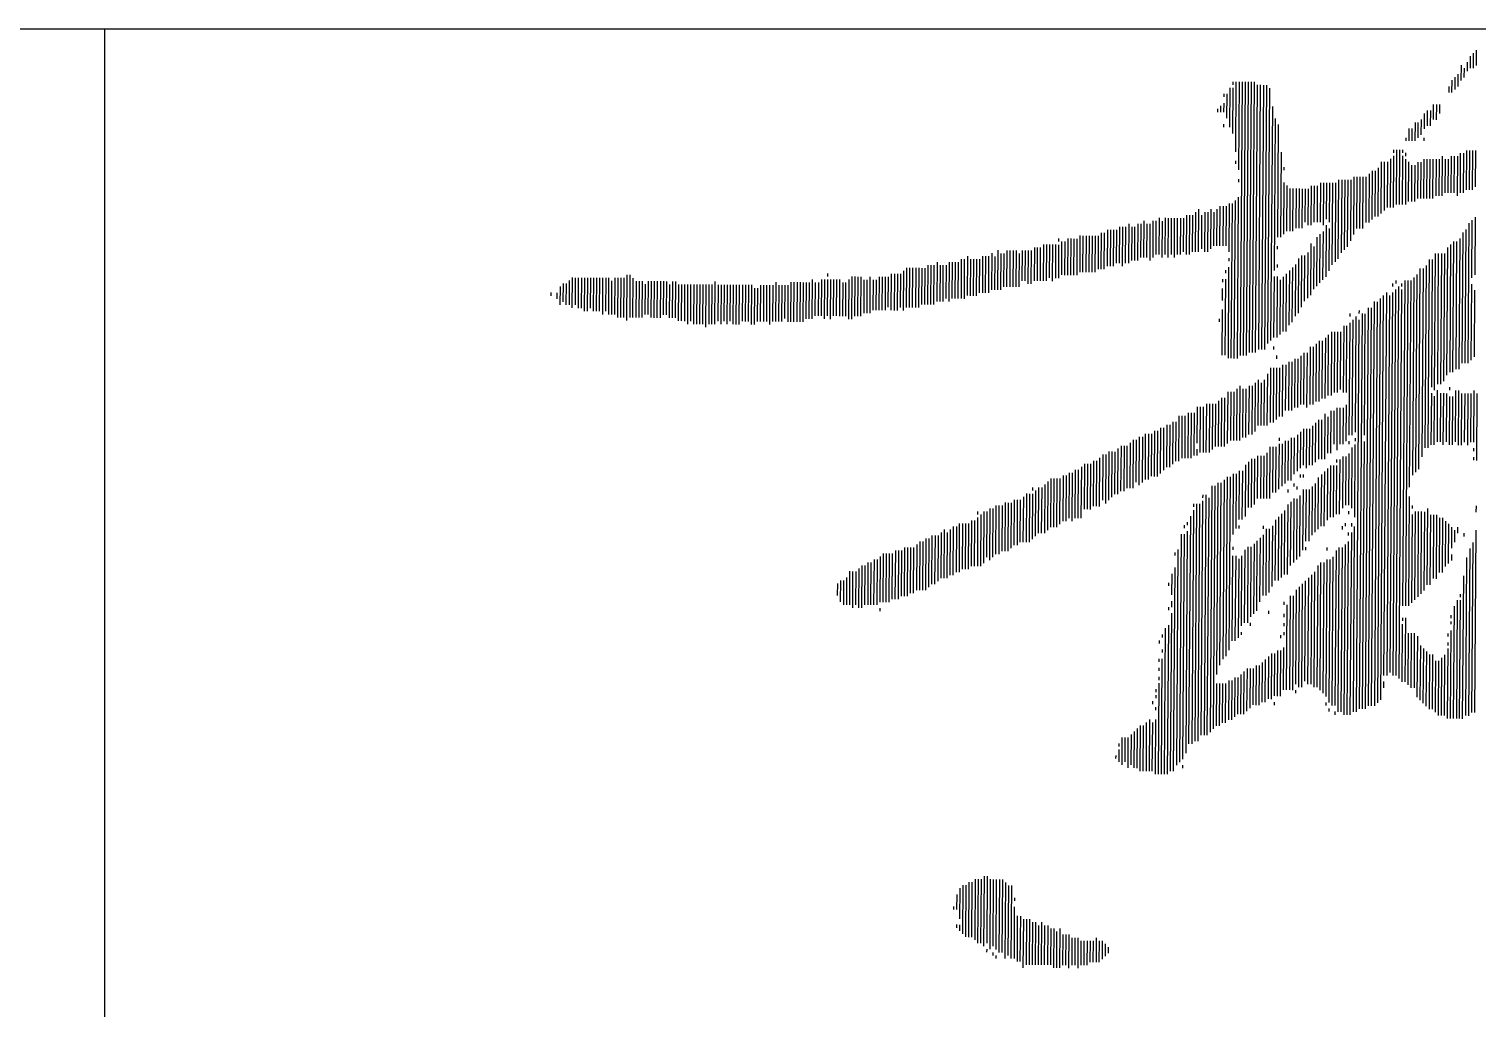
# Model space of a CAD drawing. Extents: x 1738711 to 2346805, y 1189731 to 2516152.
# Drawn here: x 1984799 to 1985025.2, y 1218572.1 to 1218725 of the extents above; entities that cross this region are included whole.
import ezdxf
from ezdxf.enums import TextEntityAlignment as Align

# ---------------------------------------------------------------- set-up
doc = ezdxf.new("R2010")
doc.units = 0
doc.header["$LTSCALE"] = 1000
doc.header["$MEASUREMENT"] = 0
doc.layers.add('TK', color=4, linetype='Continuous')
doc.layers.add('签名', color=2, linetype='Continuous')
doc.styles.add('宋体', font='SIMSUN.TTF', dxfattribs={"width": 0.75})

# ---------------------------------------------------------------- blocks, each defined once
blk = doc.blocks.new('hjashrtahreahe')
at = {"layer": 'TK', "color": 7}
for p, q in [((76600, 2800), (83100, 2800)), ((81250.29, 2800), (81250.29, 1000))]:
    blk.add_line(p, q, dxfattribs=at)
at = {"layer": 'TK', "style": '宋体', "width": 0.75}
for tag, height, p in [('项目负责人', 350, (6002.88, 57088.65)), ('专业负责人', 350, (6002.88, 56223.66)), ('设计人', 350, (6002.88, 55419.43)), ('版号1', 250, (77303.87, 22193.36)), ('时间1', 250, (82405.29, 22193.36)), ('版号2', 250, (77303.87, 21593.36)), ('时间2', 250, (82405.29, 21593.36)), ('版号3', 250, (77303.87, 20993.36)), ('时间3', 250, (82405.29, 20993.36)), ('建筑会签', 0.0001, (78977.88, 2403.16)), ('电气会签', 0.0001, (82127.88, 2403.16)), ('结构会签', 0.0001, (78977.88, 1803.16)), ('暖通会签', 0.0001, (82127.88, 1803.16)), ('给排水会签', 0.0001, (78977.88, 1249.52)), ('智能化会签', 0.0001, (82127.88, 1249.52))]:
    blk.add_attdef(tag, text='', height=height, dxfattribs=at).set_placement(p, align=Align.CENTER)
for tag, p in [('合作设计单位', (80815.88, 48985.89)), ('版号说明1', (79853.88, 22318.17)), ('版号说明2', (79853.88, 21718.17)), ('版号说明3', (79853.88, 21118.17)), ('浙江绿储科技有限公司', (80545.18, 16035.89)), ('百兆瓦级集中式熔盐储能关键', (80545.18, 14953.21)), ('设备研发及制造基地项目', (80545.18, 14603.3)), ('1#研发楼', (80545.18, 13635.89)), ('图名', (80545.18, 12435.89)), ('工程编号', (78977.88, 11460.89)), ('子项编号', (82127.88, 11460.89)), ('建筑', (78977.88, 10710.89)), ('图号', (82127.88, 10710.89)), ('施工图', (78977.88, 9960.89)), ('2023.03', (82127.88, 9960.89)), ('审定', (79352.88, 8460.89)), ('审核', (79352.88, 7710.89)), ('工程负责', (79352.88, 6960.89)), ('专业负责', (79352.88, 6210.89)), ('设计', (79352.88, 5460.89)), ('制图', (79352.88, 4710.89)), ('校对', (79352.88, 3960.89))]:
    blk.add_attdef(tag, text='', height=250, dxfattribs=at).set_placement(p, align=Align.MIDDLE_CENTER)
blk = doc.blocks.new('A$C579C72A4')
for p, q in [((649.2, 643.8), (649.1, 633.1)), ((651.3, 645.9), (651.3, 635.2)), ((640.6, 635.3), (640.5, 624.6)), ((642.7, 633.2), (642.6, 626.7)), ((644.9, 637.4), (644.8, 631)), ((647, 641.7), (647, 633.1)), ((480.1, 623.6), (480.1, 621.5)), ((482.2, 623.6), (481.9, 574.4)), ((484.4, 623.6), (483.9, 561.6)), ((486.5, 623.6), (485.1, 431.1)), ((488.7, 623.6), (487.3, 431.1)), ((490.8, 623.6), (489.4, 431.1)), ((492.9, 623.5), (491.6, 433.2)), ((495.1, 623.5), (493.7, 433.2)), ((634.1, 624.7), (634, 616.1)), ((636.2, 626.8), (636.2, 618.2)), ((638.4, 628.9), (638.3, 620.4)), ((473.6, 615.1), (473.6, 613)), ((475.8, 615.1), (475.6, 598)), ((477.9, 619.4), (477.7, 591.6)), ((480.1, 619.4), (479.8, 587.3)), ((497.2, 621.4), (495.8, 433.2)), ((499.3, 621.4), (498, 435.3)), ((501.5, 621.3), (500.1, 435.3)), ((503.6, 621.3), (502.3, 435.3)), ((505.7, 619.2), (504.4, 439.6)), ((631.9, 620.4), (631.9, 616.1)), ((469.3, 604.5), (469.3, 602.3)), ((471.4, 606.6), (471.4, 602.3)), ((473.6, 608.7), (473.5, 602.3)), ((507.8, 606.3), (506.6, 441.7)), ((616.8, 603.4), (616.7, 592.7)), ((619, 603.4), (618.9, 592.7)), ((621.1, 607.7), (621, 597)), ((623.3, 607.6), (623.2, 596.9)), ((625.4, 607.6), (625.4, 601.2)), ((473.5, 593.8), (473.5, 591.6)), ((509.9, 597.8), (509.1, 490.8)), ((512, 593.5), (511.4, 514.4)), ((608.2, 594.9), (608.1, 582.1)), ((610.3, 594.9), (610.3, 584.2)), ((612.5, 597), (612.4, 586.3)), ((614.7, 601.3), (614.6, 590.6)), ((601.7, 584.3), (601.7, 582.1)), ((603.9, 590.7), (603.8, 582.1)), ((606, 590.7), (606, 582.1)), ((614.5, 584.2), (614.5, 582)), ((514, 574.2), (513.5, 514.3)), ((593.1, 571.5), (592.8, 535.2)), ((593.1, 575.8), (593.1, 573.6)), ((595.2, 575.8), (595, 537.3)), ((597.4, 575.8), (597.1, 537.3)), ((599.5, 571.5), (599.2, 537.2)), ((599.5, 575.7), (599.5, 573.6)), ((601.6, 573.6), (601.6, 571.4)), ((627.3, 571.3), (627.1, 543.5)), ((633.7, 571.2), (633.5, 545.6)), ((635.8, 571.2), (635.6, 545.5)), ((638, 571.2), (637.8, 543.4)), ((640.1, 573.3), (639.9, 545.5)), ((642.3, 573.3), (642.1, 545.5)), ((644.4, 575.4), (644.2, 547.6)), ((646.6, 575.4), (646.4, 547.6)), ((648.7, 575.4), (648.5, 547.6)), ((650.8, 575.4), (650.6, 549.7)), ((481.8, 568), (481.8, 565.9)), ((516, 563.5), (516, 561.4)), ((578, 560.9), (577.8, 526.7)), ((580.2, 560.9), (579.9, 528.8)), ((582.3, 563), (582.1, 528.8)), ((584.5, 567.3), (584.2, 530.9)), ((586.6, 567.3), (586.4, 533.1)), ((588.8, 567.3), (588.5, 535.2)), ((590.9, 569.4), (590.7, 535.2)), ((601.6, 569.3), (601.4, 537.2)), ((603.7, 567.2), (603.5, 539.4)), ((605.8, 565), (605.7, 539.3)), ((608, 565), (607.8, 539.3)), ((610.1, 567.1), (610, 541.4)), ((612.3, 567.1), (612.1, 541.4)), ((614.4, 569.2), (614.2, 541.4)), ((616.6, 569.2), (616.4, 541.4)), ((618.7, 569.2), (618.5, 541.4)), ((620.8, 569.2), (620.6, 541.4)), ((623, 569.2), (622.8, 543.5)), ((625.1, 569.1), (624.9, 543.5)), ((629.4, 569.1), (629.2, 545.6)), ((631.5, 569.1), (631.4, 545.6)), ((483.9, 555.2), (483.9, 553)), ((515.9, 552.8), (515.7, 516.5)), ((518.1, 550.7), (517.8, 518.6)), ((535.2, 550.5), (535, 522.7)), ((537.3, 550.5), (537.1, 524.9)), ((539.4, 550.5), (539.3, 524.8)), ((541.6, 552.6), (541.4, 524.8)), ((543.7, 552.6), (543.5, 522.7)), ((545.9, 552.6), (545.7, 526.9)), ((548, 552.6), (547.8, 524.8)), ((550.2, 552.6), (549.7, 494.8)), ((552.3, 552.6), (551.9, 497)), ((554.4, 554.7), (554, 499.1)), ((556.6, 554.7), (556.2, 503.3)), ((558.7, 554.6), (558.4, 505.5)), ((560.9, 554.6), (560.5, 507.6)), ((563, 554.6), (562.7, 511.8)), ((565.2, 556.7), (564.9, 516.1)), ((567.3, 556.7), (567, 520.4)), ((569.4, 556.7), (569.2, 520.4)), ((571.6, 556.7), (571.3, 520.3)), ((573.7, 556.7), (573.5, 524.6)), ((575.9, 558.8), (575.6, 524.6)), ((481.6, 540.2), (480.8, 429)), ((483.8, 542.4), (483, 429)), ((520.2, 548.5), (520, 518.6)), ((522.3, 548.5), (522.1, 518.6)), ((524.5, 548.5), (524.3, 520.7)), ((526.6, 548.5), (526.4, 520.7)), ((528.7, 548.4), (528.5, 520.6)), ((530.9, 548.4), (530.7, 524.9)), ((533, 548.4), (532.8, 522.8)), ((453.8, 531.9), (453.6, 504.1)), ((455.9, 534), (455.7, 504.1)), ((460.2, 531.8), (460, 504)), ((462.3, 531.8), (462.1, 504)), ((464.5, 533.9), (464.3, 506.1)), ((466.6, 531.8), (466.4, 508.3)), ((468.8, 533.9), (468.6, 508.2)), ((470.9, 536), (470.7, 508.2)), ((473.1, 536), (472.9, 508.2)), ((475.2, 536), (475, 508.2)), ((477.3, 538.1), (477.1, 503.9)), ((479.5, 538.1), (478.7, 429.1)), ((400.2, 521.6), (400.1, 495.9)), ((402.4, 521.6), (402.2, 493.8)), ((404.5, 521.5), (404.3, 495.9)), ((406.7, 523.7), (406.5, 495.9)), ((408.8, 521.5), (408.6, 498)), ((410.9, 521.5), (410.8, 498)), ((413.1, 523.6), (412.9, 498)), ((415.2, 523.6), (415.1, 500.1)), ((417.4, 525.7), (417.2, 500.1)), ((419.5, 523.6), (419.3, 500)), ((421.6, 523.6), (421.5, 497.9)), ((423.8, 525.7), (423.6, 500)), ((425.9, 525.7), (425.8, 502.1)), ((428.1, 527.8), (427.9, 502.1)), ((430.2, 525.6), (430, 500)), ((432.4, 527.8), (432.2, 502.1)), ((434.5, 527.7), (434.3, 499.9)), ((436.6, 527.7), (436.5, 502.1)), ((438.8, 527.7), (438.6, 499.9)), ((440.9, 527.7), (440.7, 502)), ((443.1, 527.7), (442.9, 502)), ((445.2, 527.7), (445, 504.1)), ((447.3, 529.8), (447.1, 502)), ((449.5, 529.8), (449.3, 502)), ((451.6, 529.8), (451.4, 504.1)), ((458, 529.7), (457.9, 506.2)), ((545.7, 522.7), (545.4, 486.3)), ((547.8, 520.5), (547.6, 490.6)), ((644, 519.8), (643.3, 425.7)), ((646.2, 524.1), (645.5, 425.7)), ((648.3, 526.2), (648, 485.6)), ((650.5, 528.3), (650.2, 487.7)), ((357.4, 513.3), (357.4, 511.2)), ((359.5, 511.2), (359.4, 487.7)), ((361.7, 511.2), (361.5, 487.6)), ((363.8, 513.3), (363.6, 487.6)), ((366, 513.3), (365.8, 487.6)), ((368.1, 513.2), (367.9, 487.6)), ((370.2, 513.2), (370.1, 487.6)), ((372.4, 515.4), (372.2, 489.7)), ((374.5, 515.3), (374.3, 489.7)), ((376.7, 515.3), (376.5, 489.7)), ((378.8, 515.3), (378.6, 489.7)), ((380.9, 515.3), (380.8, 489.6)), ((383.1, 515.3), (382.9, 489.6)), ((385.2, 515.3), (385.1, 491.7)), ((387.4, 517.4), (387.2, 491.7)), ((389.5, 517.4), (389.3, 491.7)), ((391.7, 519.5), (391.5, 493.8)), ((393.8, 519.5), (393.6, 493.8)), ((395.9, 519.5), (395.8, 493.8)), ((398.1, 519.4), (397.9, 495.9)), ((534.9, 509.9), (534.6, 473.6)), ((539.2, 514.2), (538.9, 479.9)), ((541.3, 516.3), (541.1, 482.1)), ((543.5, 518.4), (543.2, 484.2)), ((635.4, 511.3), (634.7, 419.4)), ((637.5, 511.3), (636.9, 421.5)), ((639.7, 513.4), (639, 421.5)), ((641.9, 517.7), (641.2, 425.7)), ((293.2, 501), (293, 473.2)), ((303.9, 500.9), (303.7, 475.2)), ((306, 500.9), (305.8, 475.2)), ((308.1, 500.9), (308, 475.2)), ((310.3, 503), (310.1, 477.3)), ((312.4, 500.8), (312.2, 477.3)), ((314.6, 505.1), (314.4, 477.3)), ((316.7, 502.9), (316.5, 477.3)), ((318.8, 502.9), (318.7, 479.4)), ((321, 505), (320.8, 479.4)), ((323.1, 505), (323, 479.4)), ((325.3, 505), (325.1, 479.3)), ((327.4, 505), (327.2, 479.3)), ((329.5, 502.8), (329.4, 479.3)), ((331.7, 505), (331.5, 483.6)), ((333.8, 504.9), (333.7, 483.6)), ((336, 504.9), (335.8, 481.4)), ((338.1, 504.9), (337.9, 481.4)), ((340.3, 507), (340.1, 483.5)), ((342.4, 507), (342.2, 483.5)), ((344.5, 507), (344.4, 483.5)), ((346.7, 509.1), (346.5, 483.5)), ((348.8, 509.1), (348.6, 483.5)), ((351, 509.1), (350.8, 485.6)), ((353.1, 509.1), (352.9, 483.4)), ((355.2, 509.1), (355.1, 485.5)), ((357.4, 509), (357.2, 485.5)), ((477.1, 499.6), (477.1, 497.5)), ((511.3, 507.9), (511.3, 505.8)), ((528.4, 501.4), (528.1, 465)), ((530.5, 501.4), (530.3, 469.3)), ((532.7, 503.5), (532.5, 471.4)), ((537, 507.8), (536.8, 477.8)), ((622.5, 502.9), (621.8, 406.6)), ((624.6, 502.8), (624, 410.9)), ((626.8, 502.8), (626.1, 410.9)), ((628.9, 502.8), (628.3, 413)), ((631.1, 507.1), (630.4, 417.3)), ((633.2, 509.2), (632.6, 419.4)), ((248.2, 490.6), (248, 462.8)), ((250.3, 492.7), (250.1, 464.9)), ((252.5, 492.7), (252.3, 464.9)), ((254.6, 492.7), (254.4, 464.9)), ((256.8, 492.7), (256.6, 464.9)), ((258.9, 492.7), (258.7, 464.9)), ((261, 492.6), (260.8, 467)), ((263.2, 492.6), (263, 467)), ((265.3, 494.7), (265.1, 466.9)), ((267.5, 494.7), (267.3, 466.9)), ((269.6, 494.7), (269.4, 466.9)), ((271.8, 496.8), (271.6, 469)), ((273.9, 494.7), (273.7, 469)), ((276, 494.7), (275.8, 469)), ((278.2, 494.7), (278, 471.1)), ((280.3, 496.8), (280.1, 469)), ((282.4, 496.8), (282.3, 471.1)), ((284.6, 496.7), (284.4, 471.1)), ((286.7, 496.7), (286.5, 471.1)), ((288.9, 498.9), (288.7, 471.1)), ((291, 498.8), (290.8, 471)), ((295.3, 498.8), (295.1, 473.1)), ((297.4, 498.8), (297.2, 473.1)), ((299.6, 498.8), (299.4, 473.1)), ((301.7, 498.8), (301.5, 475.2)), ((474.9, 491.1), (474.9, 489)), ((477, 493.2), (476.6, 429.1)), ((511.2, 495.1), (511.2, 493)), ((519.8, 490.8), (519.5, 452.3)), ((521.9, 492.9), (521.6, 454.4)), ((524.1, 495), (523.8, 458.7)), ((526.2, 499.3), (526, 460.8)), ((611.7, 492.2), (610.7, 351.1)), ((613.9, 492.2), (612.9, 359.7)), ((616, 494.4), (615.1, 366.1)), ((618.2, 498.6), (617.2, 366)), ((620.3, 498.6), (619.7, 408.8)), ((6.5, 479.5), (6.4, 466.7)), ((8.6, 481.6), (8.5, 468.8)), ((10.8, 481.6), (10.6, 466.6)), ((12.9, 483.7), (12.8, 466.6)), ((15.1, 485.9), (14.9, 464.5)), ((17.2, 485.8), (17.1, 466.6)), ((19.3, 485.8), (19.2, 464.4)), ((21.5, 485.8), (21.3, 464.4)), ((23.6, 485.8), (23.4, 462.3)), ((25.8, 485.8), (25.6, 462.3)), ((27.9, 485.8), (27.7, 464.4)), ((30, 485.7), (29.9, 462.2)), ((32.2, 485.7), (32, 462.2)), ((34.3, 485.7), (34.1, 462.2)), ((36.4, 485.7), (36.3, 460)), ((38.6, 485.7), (38.4, 462.2)), ((40.7, 485.7), (40.5, 460)), ((42.8, 483.5), (42.7, 460)), ((45, 485.6), (44.8, 460)), ((47.1, 485.6), (46.9, 457.8)), ((49.3, 485.6), (49.1, 457.8)), ((51.4, 485.6), (51.2, 457.8)), ((53.6, 487.7), (53.3, 455.6)), ((55.7, 487.7), (55.5, 457.8)), ((57.8, 485.5), (57.6, 457.7)), ((60, 483.4), (59.8, 457.7)), ((62.1, 483.4), (61.9, 457.7)), ((64.2, 483.4), (64, 457.7)), ((66.4, 481.2), (66.2, 459.8)), ((68.5, 483.3), (68.3, 459.8)), ((70.6, 483.3), (70.5, 457.7)), ((72.8, 483.3), (72.6, 457.6)), ((74.9, 483.3), (74.7, 457.6)), ((77.1, 483.3), (76.9, 457.6)), ((79.2, 483.3), (79, 459.7)), ((81.3, 483.2), (81.2, 459.7)), ((83.5, 481.1), (83.3, 457.6)), ((85.6, 483.2), (85.4, 457.5)), ((87.7, 483.2), (87.6, 457.5)), ((89.9, 481), (89.7, 455.4)), ((92, 481), (91.8, 455.4)), ((94.1, 481), (94, 455.3)), ((96.3, 481), (96.1, 453.2)), ((98.4, 481), (98.2, 455.3)), ((100.6, 481), (100.4, 453.2)), ((102.7, 480.9), (102.5, 453.1)), ((104.8, 480.9), (104.6, 453.1)), ((107, 480.9), (106.8, 453.1)), ((109.1, 480.9), (108.9, 451)), ((111.3, 480.9), (111.1, 453.1)), ((113.4, 480.9), (113.2, 453.1)), ((115.5, 483), (115.3, 453.1)), ((117.7, 480.8), (117.5, 455.2)), ((119.8, 480.8), (119.6, 453)), ((121.9, 480.8), (121.8, 455.1)), ((124.1, 480.8), (123.9, 453)), ((126.2, 480.8), (126, 455.1)), ((128.4, 480.8), (128.2, 453)), ((130.5, 480.7), (130.3, 452.9)), ((132.6, 480.7), (132.4, 452.9)), ((134.8, 480.7), (134.6, 455.1)), ((136.9, 480.7), (136.7, 455)), ((139.1, 480.7), (138.9, 455)), ((141.2, 480.7), (141, 452.9)), ((147.6, 480.6), (147.4, 455)), ((149.7, 480.6), (149.6, 454.9)), ((151.9, 480.6), (151.7, 454.9)), ((154, 480.6), (153.8, 452.8)), ((156.2, 480.6), (156, 454.9)), ((158.3, 482.7), (158.1, 454.9)), ((160.4, 480.5), (160.3, 454.9)), ((162.6, 480.5), (162.4, 454.9)), ((164.7, 480.5), (164.5, 457)), ((166.9, 480.5), (166.7, 454.8)), ((169, 482.6), (168.8, 454.8)), ((171.1, 482.6), (170.9, 454.8)), ((173.3, 482.6), (173.1, 454.8)), ((175.4, 482.6), (175.2, 454.8)), ((177.6, 482.5), (177.4, 454.7)), ((179.7, 482.5), (179.5, 456.9)), ((181.8, 482.5), (181.7, 456.9)), ((184, 484.6), (183.8, 456.8)), ((186.1, 482.5), (185.9, 459)), ((188.3, 482.5), (188.1, 458.9)), ((190.4, 484.6), (190.2, 458.9)), ((192.5, 484.6), (192.3, 456.8)), ((194.7, 484.6), (194.5, 458.9)), ((194.7, 488.8), (194.7, 486.7)), ((196.8, 484.5), (196.6, 456.7)), ((199, 484.5), (198.8, 458.9)), ((201.1, 484.5), (200.9, 458.9)), ((203.2, 484.5), (203.1, 458.8)), ((205.4, 482.3), (205.2, 458.8)), ((207.5, 482.3), (207.3, 458.8)), ((209.7, 484.5), (209.4, 456.7)), ((211.8, 486.6), (211.6, 456.6)), ((213.9, 486.6), (213.7, 458.8)), ((216.1, 486.5), (215.9, 458.7)), ((218.2, 486.5), (218, 458.7)), ((220.3, 484.4), (220.2, 460.9)), ((222.5, 484.4), (222.3, 460.8)), ((224.6, 486.5), (224.4, 460.8)), ((226.8, 484.3), (226.6, 462.9)), ((228.9, 484.3), (228.7, 462.9)), ((231, 486.4), (230.9, 462.9)), ((233.2, 486.4), (233, 462.9)), ((235.3, 486.4), (235.2, 462.9)), ((237.5, 486.4), (237.3, 465)), ((239.6, 488.5), (239.4, 462.9)), ((241.8, 488.5), (241.6, 462.8)), ((243.9, 488.5), (243.7, 462.8)), ((246, 488.5), (245.9, 464.9)), ((472.7, 484.7), (472.7, 482.6)), ((474.8, 484.7), (474.4, 431.2)), ((509, 486.6), (508.7, 443.8)), ((511.2, 486.6), (510.9, 443.8)), ((513.3, 484.4), (513, 445.9)), ((515.5, 486.5), (515.2, 448)), ((517.6, 488.6), (517.3, 448)), ((592.4, 481.7), (592.4, 479.6)), ((594.6, 483.8), (594.6, 481.7)), ((596.7, 479.5), (594.7, 205.8)), ((598.8, 481.6), (598.8, 479.5)), ((601, 483.8), (599.3, 255)), ((603.1, 483.8), (601.5, 255)), ((605.3, 483.7), (604.2, 338.3)), ((607.4, 485.9), (606.4, 346.9)), ((609.6, 488), (608.6, 349)), ((648, 481.3), (647.6, 427.8)), ((0, 475.3), (0, 473.1)), ((4.3, 475.2), (4.3, 471)), ((143.3, 478.5), (143.1, 452.9)), ((145.5, 478.5), (145.3, 455)), ((472.6, 478.3), (472.6, 469.7)), ((579.5, 469), (577.4, 184.6)), ((581.6, 468.9), (579.6, 184.5)), ((583.8, 471.1), (581.7, 186.7)), ((585.9, 473.2), (583.9, 188.8)), ((588.1, 475.3), (586.1, 205.9)), ((590.2, 473.2), (588.3, 205.9)), ((592.4, 475.3), (590.4, 208)), ((594.5, 477.4), (592.6, 205.8)), ((598.8, 477.4), (596.8, 203.7)), ((650.1, 477), (649.8, 430)), ((472.5, 463.3), (472.3, 431.2)), ((562.3, 460.5), (562.3, 458.4)), ((568.8, 462.6), (568.7, 460.5)), ((570.9, 460.5), (568.9, 182.5)), ((573, 460.4), (572.4, 374.9)), ((575.2, 464.7), (573.1, 182.4)), ((577.3, 464.7), (575.3, 184.6)), ((470.3, 456.9), (470.3, 454.8)), ((558, 452), (557.6, 405)), ((560.1, 452), (559.8, 404.9)), ((562.3, 454.1), (561.7, 375)), ((564.4, 456.2), (563.8, 375)), ((566.6, 458.4), (566, 377.1)), ((568.7, 456.2), (566.7, 180.4)), ((538.6, 439.3), (538.4, 398.7)), ((540.8, 441.4), (540.5, 398.7)), ((542.9, 441.4), (542.6, 400.8)), ((545.1, 443.5), (544.8, 400.8)), ((547.2, 445.7), (546.9, 402.9)), ((549.4, 447.8), (549.1, 402.9)), ((551.5, 447.8), (551.2, 405)), ((553.7, 447.8), (553.4, 405)), ((555.8, 447.7), (555.5, 407.1)), ((508.7, 437.4), (508.7, 435.3)), ((510.8, 431), (510.8, 428.8)), ((523.6, 428.7), (523.4, 394.5)), ((525.7, 428.7), (525.5, 394.5)), ((527.9, 430.8), (527.6, 396.6)), ((530, 433), (529.8, 396.6)), ((532.2, 432.9), (531.9, 394.5)), ((534.4, 437.2), (534.1, 396.6)), ((536.5, 437.2), (536.2, 396.6)), ((504.3, 418.2), (504, 381.8)), ((506.4, 422.4), (506.2, 383.9)), ((508.6, 422.4), (508.3, 383.9)), ((510.7, 422.4), (510.5, 386.1)), ((512.9, 422.4), (512.6, 388.2)), ((515, 424.5), (514.8, 388.2)), ((517.2, 424.5), (516.9, 392.4)), ((519.3, 426.6), (519.1, 392.4)), ((521.4, 426.6), (521.2, 392.4)), ((485, 409.8), (484.7, 371.3)), ((491.4, 409.7), (491.1, 375.5)), ((493.5, 409.7), (493.3, 375.5)), ((495.7, 411.8), (495.4, 377.6)), ((497.8, 413.9), (497.6, 381.9)), ((500, 411.8), (499.7, 381.9)), ((502.1, 413.9), (501.9, 381.8)), ((632.5, 408.7), (632.5, 406.6)), ((469.9, 399.2), (469.7, 367.1)), ((472.1, 401.3), (471.8, 367.1)), ((474.2, 401.3), (474, 367.1)), ((476.4, 405.5), (476.1, 369.2)), ((478.5, 405.5), (478.3, 371.3)), ((480.7, 405.5), (480.4, 371.3)), ((482.8, 407.6), (482.6, 371.3)), ((487.1, 407.6), (486.8, 373.4)), ((489.2, 407.6), (489, 373.4)), ((619.7, 404.5), (619.4, 368.2)), ((621.8, 402.4), (621.5, 368.1)), ((623.9, 406.6), (623.7, 370.3)), ((626.1, 404.5), (625.8, 370.3)), ((628.2, 404.5), (627.9, 368.1)), ((630.3, 404.4), (630.1, 370.2)), ((632.5, 402.3), (632.2, 368.1)), ((634.6, 402.3), (634.4, 368.1)), ((636.8, 406.5), (636.5, 370.2)), ((638.9, 406.5), (638.6, 368)), ((641, 404.4), (640.8, 368)), ((643.2, 404.3), (642.9, 370.1)), ((645.3, 404.3), (645.1, 368)), ((647.5, 404.3), (647.2, 370.1)), ((649.6, 406.4), (649.3, 370.1)), ((651.7, 404.3), (651.4, 357.2)), ((442.1, 388.7), (441.8, 356.6)), ((444.2, 388.7), (444, 358.7)), ((446.3, 388.7), (446.1, 358.7)), ((448.5, 390.8), (448.3, 358.7)), ((450.6, 390.8), (450.4, 358.7)), ((452.8, 390.7), (452.5, 360.8)), ((454.9, 395), (454.7, 369.3)), ((457.1, 395), (456.8, 362.9)), ((459.2, 395), (459, 362.9)), ((461.4, 397.1), (461.1, 362.9)), ((463.5, 397.1), (463.3, 362.9)), ((465.6, 397.1), (465.4, 365)), ((467.8, 397.1), (467.6, 367.1)), ((544.7, 390.1), (544.5, 358)), ((546.8, 387.9), (546.6, 362.3)), ((549, 392.2), (548.8, 362.3)), ((551.1, 392.2), (551, 368.7)), ((553.3, 394.3), (553.1, 364.4)), ((555.4, 394.3), (555.2, 368.6)), ((557.6, 394.3), (557.4, 368.6)), ((559.7, 396.4), (559.5, 370.7)), ((424.9, 378.1), (424.6, 346)), ((427, 378.1), (426.8, 346)), ((429.2, 380.2), (428.9, 348.1)), ((431.3, 380.2), (431.1, 350.3)), ((433.5, 382.3), (433.2, 352.4)), ((435.6, 382.3), (435.4, 352.4)), ((437.7, 384.4), (437.5, 354.5)), ((439.9, 384.4), (439.7, 356.6)), ((527.5, 377.4), (527.3, 351.7)), ((529.7, 379.5), (529.5, 353.8)), ((531.8, 379.5), (531.6, 351.7)), ((533.9, 379.5), (533.8, 353.8)), ((536.1, 381.6), (535.9, 353.8)), ((538.2, 383.7), (538, 355.9)), ((540.4, 385.8), (540.2, 358)), ((542.5, 385.8), (542.3, 358)), ((401.3, 367.6), (401, 335.5)), ((403.4, 367.6), (403.2, 335.5)), ((405.5, 367.6), (405.3, 337.6)), ((407.7, 369.7), (407.5, 337.6)), ((409.9, 371.8), (409.6, 337.6)), ((412, 371.8), (411.8, 341.9)), ((414.1, 373.9), (413.9, 339.7)), ((416.3, 373.9), (416.1, 341.8)), ((418.4, 376), (418.2, 343.9)), ((420.6, 376), (420.3, 343.9)), ((422.7, 376), (422.5, 346.1)), ((512.5, 368.9), (512.2, 336.9)), ((512.5, 373.2), (512.5, 371.1)), ((514.6, 368.9), (514.4, 339)), ((516.8, 371), (516.6, 341.1)), ((518.9, 371), (518.7, 343.2)), ((521.1, 373.1), (520.8, 343.2)), ((523.2, 373.1), (523, 347.5)), ((525.4, 375.3), (525.2, 349.6)), ((561.7, 370.7), (561.7, 368.6)), ((565.9, 368.5), (565.6, 317.2)), ((566, 372.8), (566, 370.7)), ((572.4, 370.6), (571, 182.5)), ((381.9, 357), (381.7, 325)), ((384.1, 357), (383.9, 325)), ((386.2, 359.1), (386, 324.9)), ((388.4, 361.3), (388.2, 329.2)), ((390.5, 361.3), (390.3, 327)), ((392.7, 363.4), (392.4, 329.2)), ((394.8, 363.4), (394.6, 331.3)), ((397, 363.3), (396.7, 333.4)), ((399.1, 365.5), (398.9, 333.4)), ((454.7, 365.1), (454.7, 360.8)), ((493.2, 358.4), (492.9, 324.2)), ((495.3, 358.4), (495.1, 326.3)), ((497.4, 360.5), (497.2, 330.5)), ((499.6, 360.5), (499.4, 330.5)), ((501.7, 360.5), (501.5, 330.5)), ((503.9, 362.6), (503.6, 330.5)), ((506, 366.8), (505.8, 330.5)), ((508.2, 366.8), (508, 334.7)), ((510.3, 366.8), (510.1, 334.7)), ((553, 357.9), (553, 355.8)), ((555.2, 357.9), (554.9, 319.4)), ((557.3, 360.1), (557.1, 323.7)), ((559.5, 360), (559.2, 325.8)), ((561.6, 362.2), (561.4, 325.8)), ((563.8, 366.4), (563.5, 323.7)), ((649.3, 365.8), (649.3, 363.7)), ((649.3, 359.4), (649.3, 357.3)), ((364.8, 348.6), (364.5, 316.5)), ((366.9, 348.6), (366.7, 314.4)), ((369.1, 350.7), (368.8, 316.5)), ((371.2, 350.7), (371, 316.5)), ((373.4, 352.8), (373.1, 316.5)), ((375.5, 354.9), (375.3, 322.9)), ((377.7, 354.9), (377.4, 322.9)), ((379.8, 354.9), (379.6, 322.8)), ((480.2, 347.8), (479.9, 305)), ((482.4, 347.8), (482.1, 309.3)), ((484.5, 349.9), (484.3, 315.7)), ((486.7, 349.9), (486.4, 315.7)), ((488.8, 354.1), (488.6, 317.8)), ((491, 356.3), (490.8, 324.2)), ((527.3, 347.4), (527.3, 345.3)), ((529.4, 347.4), (529.4, 345.3)), ((542.3, 347.3), (542, 311)), ((544.4, 349.5), (544.1, 311)), ((546.6, 351.6), (546.3, 315.2)), ((548.7, 353.7), (548.5, 317.3)), ((550.9, 353.7), (550.6, 317.3)), ((553, 353.7), (552.8, 319.5)), ((339, 338.1), (339, 336)), ((343.3, 338.1), (343.1, 306)), ((345.5, 338.1), (345.2, 306)), ((347.6, 340.2), (347.4, 306)), ((349.8, 342.3), (349.5, 308.1)), ((351.9, 344.4), (351.7, 310.2)), ((354.1, 344.4), (353.8, 310.2)), ((356.2, 344.4), (355.9, 310.2)), ((358.3, 344.4), (358.1, 312.3)), ((360.5, 346.5), (360.3, 314.4)), ((362.6, 346.5), (362.4, 314.4)), ((465.2, 339.3), (464, 166.1)), ((467.4, 339.3), (466.1, 168.3)), ((469.5, 341.4), (468.5, 206.7)), ((471.6, 341.4), (470.7, 213.1)), ((473.8, 343.5), (472.9, 217.4)), ((476, 345.7), (475, 219.5)), ((478.1, 345.7), (477.2, 223.8)), ((518.7, 336.8), (518.6, 334.7)), ((523, 341.1), (523, 338.9)), ((525.1, 338.9), (525.1, 336.8)), ((529.4, 336.7), (529, 294)), ((531.5, 336.7), (531.2, 300.4)), ((533.6, 336.7), (533.4, 300.4)), ((535.8, 338.8), (535.5, 304.6)), ((537.9, 340.9), (537.7, 306.7)), ((540.1, 345.2), (539.8, 308.9)), ((319.7, 327.6), (319.5, 293.3)), ((321.9, 327.5), (321.6, 293.3)), ((324, 327.5), (323.8, 295.4)), ((326.1, 329.6), (325.9, 297.6)), ((328.3, 329.6), (328.1, 297.6)), ((330.4, 329.6), (330.2, 299.7)), ((332.6, 331.7), (332.3, 299.7)), ((334.7, 333.9), (334.5, 299.6)), ((336.9, 333.8), (336.6, 299.6)), ((339, 333.8), (338.8, 301.8)), ((341.2, 336), (340.9, 303.9)), ((452.3, 326.6), (452.3, 324.5)), ((454.4, 326.6), (453.2, 159.8)), ((456.6, 326.6), (455.4, 159.8)), ((458.7, 328.7), (457.5, 164)), ((458.8, 333), (458.7, 330.8)), ((460.9, 333), (459.7, 164)), ((463, 330.8), (461.8, 164)), ((520.7, 328.2), (520.4, 283.3)), ((522.9, 330.4), (522.6, 285.5)), ((525, 330.3), (524.7, 287.6)), ((527.2, 332.5), (526.9, 289.7)), ((604.2, 331.9), (603.6, 254.9)), ((300.4, 317), (300.2, 282.8)), ((300.4, 321.3), (300.4, 319.1)), ((302.6, 319.1), (302.3, 282.8)), ((304.7, 321.2), (304.4, 284.9)), ((306.8, 321.2), (306.6, 289.2)), ((309, 323.4), (308.7, 287)), ((311.1, 323.3), (310.9, 289.1)), ((313.3, 325.5), (313, 291.2)), ((315.4, 325.4), (315.2, 291.2)), ((317.6, 325.4), (317.3, 293.4)), ((450.1, 318.1), (448.9, 157.7)), ((452.3, 322.3), (451.1, 157.7)), ((512.1, 317.6), (511.8, 272.7)), ((514.3, 319.7), (513.9, 274.8)), ((516.4, 321.9), (516.1, 277)), ((518.6, 326.1), (518.2, 276.9)), ((561.3, 321.5), (561.3, 319.4)), ((606.2, 319.1), (605.8, 257.1)), ((606.3, 325.5), (606.2, 323.3)), ((608.4, 321.2), (607.9, 259.2)), ((610.5, 321.2), (610.1, 261.3)), ((612.6, 321.2), (612.2, 263.4)), ((614.8, 321.1), (614.4, 265.6)), ((616.9, 323.3), (616.5, 269.8)), ((619, 319), (618.7, 269.8)), ((621.2, 319), (620.9, 274.1)), ((623.3, 318.9), (623, 274)), ((625.4, 316.8), (625.2, 278.3)), ((627.6, 316.8), (627.3, 278.3)), ((651.2, 325.2), (651.1, 320.9)), ((274.7, 306.5), (274.4, 274.4)), ((276.8, 308.6), (276.6, 274.4)), ((278.9, 306.5), (278.7, 274.4)), ((281.1, 308.6), (280.9, 276.5)), ((283.2, 310.7), (283, 276.5)), ((285.4, 310.7), (285.2, 278.6)), ((287.5, 312.8), (287.3, 278.6)), ((289.7, 312.8), (289.4, 280.7)), ((291.8, 312.8), (291.6, 280.7)), ((294, 312.8), (293.7, 280.7)), ((296.1, 314.9), (295.9, 282.8)), ((298.2, 314.9), (298, 282.8)), ((445.8, 311.7), (445.8, 309.5)), ((447.9, 307.4), (446.8, 151.3)), ((447.9, 313.8), (447.9, 311.7)), ((484.3, 311.4), (484.2, 309.3)), ((501.4, 311.3), (501.4, 309.1)), ((503.5, 309.1), (503.2, 262.1)), ((505.6, 309.1), (505.3, 264.2)), ((507.8, 311.2), (507.5, 268.5)), ((510, 315.5), (509.6, 272.7)), ((557, 310.9), (557, 308.7)), ((559.1, 313), (559.1, 310.9)), ((561.2, 306.6), (561.2, 304.4)), ((563.4, 306.6), (562.4, 178.2)), ((563.4, 313), (563.4, 310.8)), ((565.5, 310.8), (564.6, 180.4)), ((629.7, 314.6), (629.5, 282.6)), ((631.8, 312.5), (631.6, 284.7)), ((633.9, 310.3), (633.8, 295.4)), ((636.1, 308.2), (636, 299.6)), ((638.2, 310.3), (638.2, 306)), ((642.5, 306), (642.5, 303.8)), ((651, 308.1), (650.1, 179.8)), ((248.9, 296), (248.7, 261.8)), ((251.1, 296), (250.8, 261.8)), ((253.2, 296), (253, 263.9)), ((255.3, 295.9), (255.1, 263.9)), ((257.5, 298.1), (257.3, 266)), ((259.6, 300.2), (259.4, 266)), ((261.8, 300.2), (261.5, 266)), ((263.9, 302.3), (263.7, 265.9)), ((266.1, 302.3), (265.8, 268.1)), ((268.2, 304.4), (268, 270.2)), ((270.4, 304.4), (270.1, 270.2)), ((272.5, 304.4), (272.3, 272.3)), ((443.6, 305.3), (442.4, 144.9)), ((445.7, 305.3), (444.6, 147)), ((479.9, 296.5), (479.9, 294.3)), ((490.6, 296.4), (490.2, 242.9)), ((492.7, 296.4), (492.4, 247.2)), ((494.9, 298.5), (494.5, 249.3)), ((497, 300.6), (496.7, 251.4)), ((499.2, 302.7), (498.8, 257.8)), ((501.3, 304.9), (501, 262.1)), ((531.2, 296.1), (531.2, 294)), ((546.2, 296), (546.2, 293.8)), ((554.7, 295.9), (553.9, 180.4)), ((556.9, 295.9), (556, 180.4)), ((559, 298), (558.2, 178.3)), ((561.2, 300.2), (560.3, 178.3)), ((648.8, 299.5), (648, 179.8)), ((223.2, 285.5), (223, 255.5)), ((225.3, 285.5), (225.1, 255.5)), ((227.5, 287.6), (227.2, 255.5)), ((229.6, 287.6), (229.4, 255.5)), ((231.8, 289.7), (231.5, 257.6)), ((233.9, 291.8), (233.7, 257.6)), ((236.1, 291.8), (235.8, 257.6)), ((238.2, 291.8), (238, 257.6)), ((240.3, 291.8), (240.1, 259.7)), ((242.5, 293.9), (242.2, 259.7)), ((244.6, 293.9), (244.4, 259.7)), ((246.8, 293.9), (246.5, 261.8)), ((439.2, 292.5), (439.2, 290.3)), ((441.4, 294.6), (440.3, 142.8)), ((479.8, 290), (479.4, 230.2)), ((482, 290), (481.5, 230.2)), ((484.1, 287.9), (483.7, 232.3)), ((486.2, 290), (485.9, 240.8)), ((488.4, 294.3), (488, 242.9)), ((546.1, 287.4), (545.4, 191.2)), ((548.2, 287.4), (547.5, 186.9)), ((550.4, 289.5), (549.6, 184.8)), ((552.6, 293.8), (551.8, 184.7)), ((633.8, 291.1), (633.8, 286.8)), ((644.5, 288.9), (643.7, 177.7)), ((646.7, 295.3), (645.8, 177.6)), ((210.3, 279.2), (210.1, 255.6)), ((212.4, 279.1), (212.3, 253.5)), ((214.6, 279.1), (214.4, 255.6)), ((216.7, 281.2), (216.5, 253.4)), ((218.9, 283.4), (218.7, 253.4)), ((221, 283.4), (220.8, 255.6)), ((437, 277.5), (436.9, 262.6)), ((439.1, 281.8), (438.1, 138.5)), ((535.3, 276.8), (534.8, 199.8)), ((537.5, 278.9), (536.9, 197.7)), ((539.7, 283.2), (539, 197.7)), ((541.8, 285.3), (541.2, 195.5)), ((544, 285.3), (543.3, 193.4)), ((642.3, 276), (641.5, 175.5)), ((201.7, 270.7), (201.6, 262.1)), ((203.8, 272.8), (203.7, 257.8)), ((206, 272.8), (205.9, 255.7)), ((208.1, 274.9), (208, 255.6)), ((434.8, 271.1), (434.8, 269)), ((524.6, 266.2), (524.1, 199.9)), ((526.7, 268.3), (526.2, 197.8)), ((528.9, 270.4), (528.4, 197.7)), ((531, 272.6), (530.5, 202)), ((533.2, 274.7), (532.6, 199.8)), ((436.8, 258.3), (436.8, 254)), ((516, 257.7), (515.9, 255.6)), ((518.1, 255.6), (517.6, 195.7)), ((520.3, 262), (519.8, 195.7)), ((522.4, 261.9), (521.9, 195.6)), ((637.9, 259), (637.3, 175.6)), ((640, 259), (639.4, 175.6)), ((640, 263.2), (640, 261.1)), ((231.5, 253.3), (231.5, 251.2)), ((434.7, 254), (434.7, 251.9)), ((436.8, 249.7), (436, 138.5)), ((505.2, 251.4), (505.2, 249.2)), ((515.9, 249.2), (515.9, 247)), ((599.3, 246.4), (599.3, 244.3)), ((601.4, 246.4), (601.1, 201.5)), ((633.5, 248.3), (633.5, 246.2)), ((635.7, 254.7), (635.1, 175.6)), ((430.3, 234.8), (430.2, 232.7)), ((432.4, 239.1), (431.7, 136.4)), ((434.6, 241.2), (433.8, 136.4)), ((485.9, 236.5), (485.8, 234.4)), ((492.3, 242.9), (492.3, 240.8)), ((515.8, 242.7), (515.8, 240.6)), ((515.8, 236.3), (515.8, 234.2)), ((599.2, 242.1), (598.9, 201.5)), ((603.5, 235.7), (603.2, 199.3)), ((605.6, 235.7), (605.3, 197.2)), ((607.7, 235.7), (607.5, 197.2)), ((631.3, 235.5), (631.3, 233.4)), ((633.4, 237.6), (633, 175.6)), ((633.5, 244), (633.5, 241.9)), ((428.1, 230.5), (428.1, 228.4)), ((513.6, 234.2), (513.6, 232.1)), ((515.7, 225.6), (515.5, 195.7)), ((609.9, 233.5), (609.6, 190.7)), ((612, 227.1), (611.7, 188.6)), ((614.1, 224.9), (613.8, 186.4)), ((631.2, 224.8), (630.8, 175.6)), ((631.2, 229.1), (631.2, 226.9)), ((428, 217.7), (428, 215.6)), ((430.1, 217.7), (429.5, 136.4)), ((430.2, 224.1), (430.2, 222)), ((500.7, 215), (500.5, 187.2)), ((502.8, 217.2), (502.6, 187.2)), ((505, 219.3), (504.8, 189.4)), ((507.1, 221.4), (506.9, 189.3)), ((509.3, 221.4), (509.1, 191.5)), ((511.4, 223.5), (511.2, 191.4)), ((513.6, 223.5), (513.3, 191.4)), ((616.2, 222.8), (615.9, 184.3)), ((618.3, 220.6), (618.1, 182.1)), ((620.5, 220.6), (620.2, 182.1)), ((622.6, 216.3), (622.3, 180)), ((624.7, 216.3), (624.4, 177.8)), ((626.9, 218.4), (626.6, 177.8)), ((629, 220.5), (628.7, 177.8)), ((427.9, 211.3), (427.9, 209.2)), ((427.9, 204.9), (427.9, 202.7)), ((481.4, 204.5), (481.2, 176.7)), ((483.5, 204.5), (483.3, 178.8)), ((485.6, 206.6), (485.4, 178.8)), ((487.8, 208.7), (487.6, 178.8)), ((490, 210.8), (489.7, 180.9)), ((492.1, 210.8), (491.9, 183)), ((494.2, 210.8), (494, 185.2)), ((496.4, 212.9), (496.2, 185.1)), ((498.5, 212.9), (498.3, 185.1)), ((425.7, 196.3), (425.7, 194.2)), ((427.9, 200.6), (427.4, 136.5)), ((468.5, 200.3), (468.3, 170.4)), ((470.6, 200.3), (470.4, 170.4)), ((472.8, 200.3), (472.6, 172.5)), ((474.9, 200.3), (474.7, 172.5)), ((477.1, 202.4), (476.9, 174.6)), ((479.2, 202.4), (479, 174.6)), ((524.1, 195.6), (524, 193.5)), ((586.1, 201.6), (586.1, 197.3)), ((423.5, 187.8), (423.5, 185.7)), ((425.6, 183.5), (425.6, 181.4)), ((425.7, 192.1), (425.7, 189.9)), ((509, 187.2), (509, 185)), ((545.4, 186.9), (545.4, 184.8)), ((421.3, 175), (421, 138.6)), ((425.5, 175), (425.3, 136.5)), ((547.5, 182.6), (547.5, 180.5)), ((551.8, 180.5), (551.7, 178.3)), ((408.4, 164.4), (408.2, 143)), ((410.5, 166.5), (410.3, 140.9)), ((412.7, 168.6), (412.5, 140.8)), ((414.8, 170.8), (414.6, 138.7)), ((417, 170.7), (416.7, 138.7)), ((419.1, 172.9), (418.9, 138.7)), ((423.4, 172.8), (423.1, 138.6)), ((399.8, 158), (399.7, 155.9)), ((399.7, 153.8), (399.7, 145.2)), ((401.9, 162.3), (401.8, 143.1)), ((404.1, 162.3), (403.9, 145.2)), ((406.2, 162.3), (406.1, 140.9)), ((397.6, 149.5), (397.5, 147.4)), ((444.6, 142.7), (444.5, 140.6)), ((298.6, 62.5), (298.3, 19.8)), ((300.7, 62.5), (300.4, 17.6)), ((302.8, 62.5), (302.5, 17.6)), ((305, 64.6), (304.6, 15.4)), ((307.1, 64.6), (306.8, 17.6)), ((309.3, 62.5), (308.9, 13.3)), ((311.4, 62.4), (311.1, 15.4)), ((313.5, 62.4), (313.2, 13.2)), ((315.7, 62.4), (315.3, 11.1)), ((317.8, 62.4), (317.4, 11.1)), ((285.7, 51.9), (285.6, 41.2)), ((287.8, 56.2), (287.7, 34.8)), ((290, 58.3), (289.7, 24.1)), ((292.1, 58.3), (291.9, 22)), ((294.3, 60.4), (294, 21.9)), ((296.4, 60.4), (296.1, 21.9)), ((319.9, 60.2), (319.5, 6.8)), ((322.1, 58.1), (321.7, 8.9)), ((324.2, 58.1), (323.8, 6.8)), ((283.5, 43.4), (283.4, 41.3)), ((326.2, 43.1), (326, 6.7)), ((326.3, 49.5), (326.3, 47.4)), ((328.3, 36.7), (328.1, 4.6)), ((330.5, 36.6), (330.2, 4.6)), ((332.6, 34.5), (332.3, 0.3)), ((334.7, 34.5), (334.5, 2.4)), ((336.9, 34.5), (336.6, 2.4)), ((339, 32.3), (338.8, 2.4)), ((341.1, 32.3), (340.9, 2.4)), ((345.4, 32.3), (345.2, 2.3)), ((285.5, 30.6), (285.5, 28.4)), ((287.6, 30.5), (287.6, 26.3)), ((343.2, 30.1), (343, 2.3)), ((347.5, 30.1), (347.3, 2.3)), ((349.7, 30.1), (349.5, 2.3)), ((351.8, 27.9), (351.6, 2.3)), ((353.9, 27.9), (353.7, 0.1)), ((356, 25.8), (355.9, 0.1)), ((358.2, 27.9), (358, 0.1)), ((360.3, 23.6), (360.1, 2.2)), ((362.4, 23.6), (362.3, 2.2)), ((364.6, 23.6), (364.4, 0)), ((366.7, 21.4), (366.6, 2.2)), ((368.8, 21.4), (368.7, 2.2)), ((371, 21.4), (370.8, 0)), ((383.8, 21.3), (383.7, 4.2)), ((306.8, 13.3), (306.7, 11.2)), ((311, 11.1), (311, 9)), ((373.1, 19.2), (373, 2.1)), ((375.2, 19.2), (375.1, 2.1)), ((377.4, 19.2), (377.3, 2.1)), ((379.5, 19.2), (379.4, 4.2)), ((381.7, 19.2), (381.5, 4.2)), ((385.9, 19.1), (385.8, 4.2)), ((388.1, 19.1), (388, 6.3)), ((390.2, 17), (390.1, 8.4)), ((392.3, 14.8), (392.3, 10.5)), ((313.1, 9), (313.1, 6.8))]:
    blk.add_line(p, q)
blk = doc.blocks.new('harehraehr')
at = {"layer": '签名'}
blk.add_blockref('A$C579C72A4', (2019870, 1952403), dxfattribs=at)

msp = doc.modelspace()

# ---------------------------------------------------------------- block references
for name, p, xscale, yscale, zscale in [('hjashrtahreahe', (1960435.66, 1217885.02), 0.3, 0.3, 0.3), ('harehraehr', (1536473.85, 785149.19), 0.22199778, 0.22199778, 0.22199778)]:
    msp.add_blockref(name, p, dxfattribs=dict(xscale=xscale, yscale=yscale, zscale=zscale))

doc.saveas('drawing.dxf')
